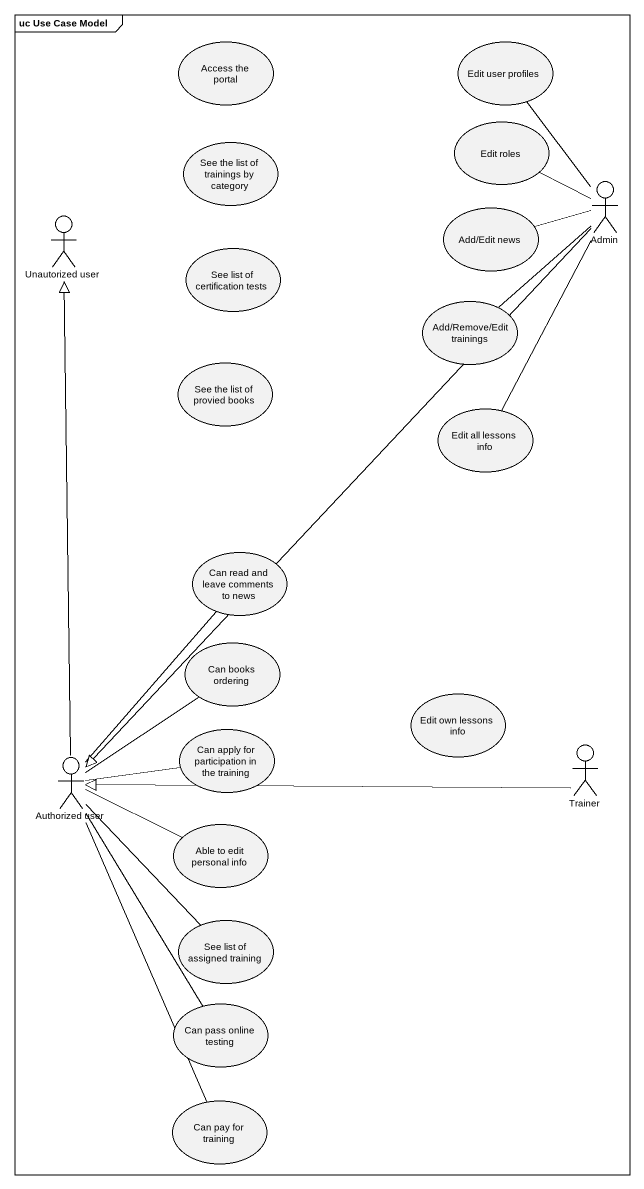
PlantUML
@startuml
mainframe uc Use Case Model
usecase "Access the portal" as Access_the_portal
usecase "Edit user profiles" as Edit_user_profiles
usecase "Edit roles" as Edit_roles
usecase "See the list of trainings by category" as See_the_list_of_trainings
actor Admin
actor "Unautorized user" as Unautorized_user
usecase "Add/Edit news" as Add_Edit_news
usecase "See list of certification tests" as See_list_of_certification
usecase "Add/Remove/Edit trainings" as Add_Remove_Edit_trainings
usecase "See the list of provied books" as See_the_list_of_provied
usecase "Edit all lessons info" as Edit_all_lessons_info
usecase "Can read and leave comments to news" as Can_read_and_leave_comments
usecase "Can books ordering" as Can_books_ordering
usecase "Edit own lessons info" as Edit_own_lessons_info
usecase "Can apply for participation in the training" as Can_apply_for_participation
actor Trainer
actor "Authorized user" as Authorized_user
usecase "Able to edit personal info" as Able_to_edit_personal_info
usecase "See list of assigned training" as See_list_of_assigned
usecase "Can pass online testing" as Can_pass_online_testing
usecase "Can pay for training" as Can_pay_for_training
Admin -up- Edit_user_profiles
Admin -up- Edit_roles
Admin -left- Add_Edit_news
Admin -- Add_Remove_Edit_trainings
Admin -- Edit_all_lessons_info
Admin --|> Authorized_user
Trainer -left-|> Authorized_user
Authorized_user -up-|> Unautorized_user
Authorized_user -up- Can_read_and_leave_comments
Authorized_user -up- Can_books_ordering
Authorized_user -right- Can_apply_for_participation
Authorized_user -right- Able_to_edit_personal_info
Authorized_user -- See_list_of_assigned
Authorized_user -- Can_pass_online_testing
Authorized_user -- Can_pay_for_training
@enduml
